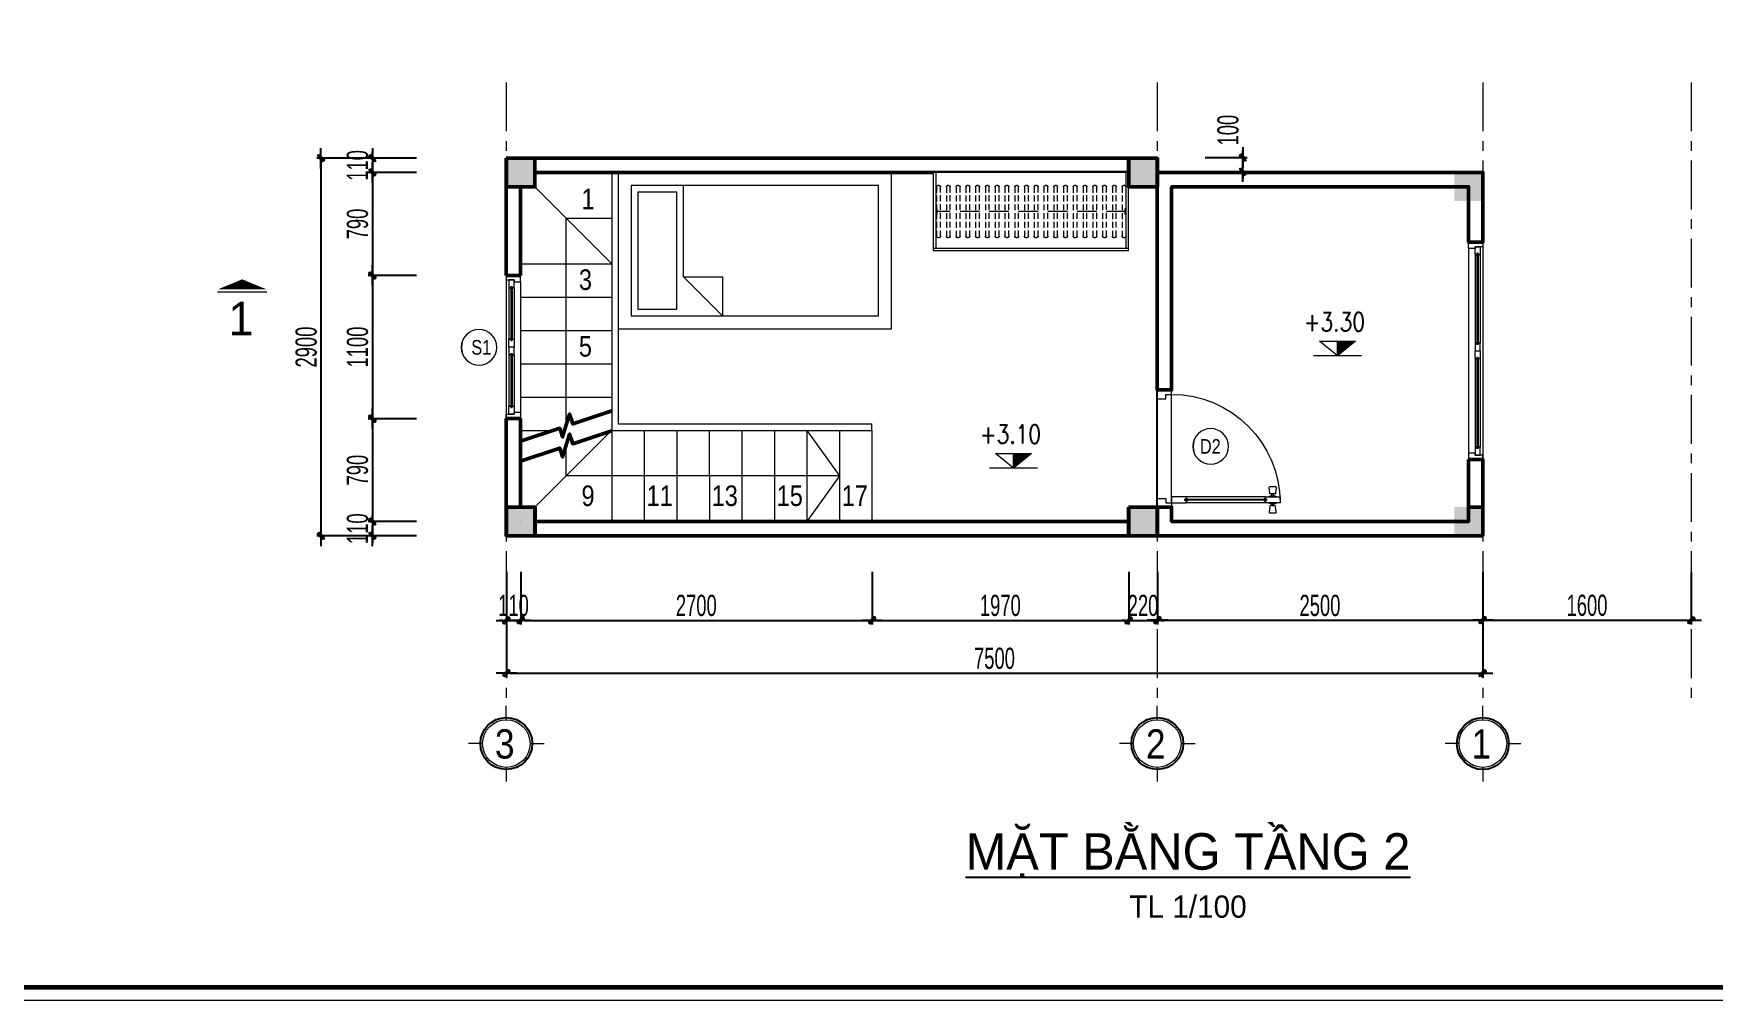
# Model space of a CAD drawing. Header units: millimetres. Extents: x 596422 to 1674380, y -367470 to 58862.
# Drawn here: x 1164035 to 1176937, y -32063 to -24638 of the extents above; entities that cross this region are included whole.
import ezdxf
from ezdxf.enums import TextEntityAlignment as Align

# ---------------------------------------------------------------- set-up
doc = ezdxf.new("R2010")
doc.units = ezdxf.units.MM
doc.header["$LTSCALE"] = 600
doc.header["$MEASUREMENT"] = 0
for name, pattern in [('ACAD_ISO07W100', [3, 0, -3]), ('CENTER', [2, 1.25, -0.25, 0.25, -0.25]), ('HIDDEN', [0.375, 0.25, -0.125])]:
    doc.linetypes.add(name, pattern=pattern)
doc.layers.get('0').update_dxf_attribs({"lineweight": 0})
doc.layers.get('Defpoints').update_dxf_attribs({"lineweight": 0})
for name, color, linetype, lineweight in [('0.15_Cua', 144, 'Continuous', 15), ('A-WIPEOUT', 254, 'ACAD_ISO07W100', 0), ('cat1', 30, 'Continuous', 50), ('cot', 40, 'Continuous', 13), ('EG Dim', 8, 'Continuous', 18), ('EG Text2', 7, 'Continuous', 18), ('hatch1', 136, 'Continuous', 9), ('i_noithat', 25, 'Continuous', 15), ('ISO', 33, 'Continuous', 15), ('LC ISO', 153, 'Continuous', 13), ('LC Khac', 4, 'Continuous', 9), ('LC Net manh', 9, 'Continuous', 5), ('LC Net thay', 7, 'Continuous', 25), ('LC Text1', 3, 'Continuous', 20), ('LC Text2', 7, 'Continuous', 25), ('text', 1, 'Continuous', 20), ('thay1', 63, 'Continuous', 18), ('truc', 76, 'CENTER', 9)]:
    doc.layers.add(name, color=color, linetype=linetype, lineweight=lineweight)
for name, color, linetype in [('font', 41, 'Continuous'), ('Khungten_LCDI', 7, 'Continuous'), ('Kichthuoc', 9, 'Continuous')]:
    doc.layers.add(name, color=color, linetype=linetype)
doc.styles.add('EG 1', font='VHAVANB.TTF')
doc.styles.add('General text 2', font='arial.ttf')
doc.styles.add('HOATBIF', font='hoatbif.shx', dxfattribs={"width": 0.65})
doc.styles.add('Khungten', font='VHAVAN.TTF', dxfattribs={"width": 0.9, "height": 5000})
doc.styles.add('LC 1', font='VHAVANB.TTF')
doc.styles.add('style1', font='VHARIALN.TTF')
doc.styles.add('T1', font='Vnsimli.shx', dxfattribs={"width": 0.8})
doc.styles.add('Title', font='VHAVAN.TTF', dxfattribs={"width": 0.8})
doc.dimstyles.new('1-100', dxfattribs={"dimscale": 300, "dimtxt": 1.2, "dimasz": 0.25, "dimexe": 0.5, "dimexo": 0, "dimgap": 0.3, "dimtad": 1, "dimdec": 0, "dimzin": 0, "dimdsep": 46, "dimtxsty": 'HOATBIF', "dimblk1": 'DOT', "dimblk2": 'DOT', "dimsah": 1, "dimcen": -1, "dimdle": 1, "dimclrd": 256, "dimclre": 256, "dimclrt": 4, "dimadec": 3, "dimazin": 2, "dimtfac": 0.333333, "dimtdec": 0, "dimtix": 1, "dimtmove": 2, "dimatfit": 3, "dimldrblk": 'DOT', "dimfxl": 1, "dimtvp": 0.833333, "dimtolj": 1, "dimtzin": 0, "dimarcsym": 0})

# ---------------------------------------------------------------- blocks, each defined once
blk = doc.blocks.new('LCDI-new')
at = {"layer": 'Defpoints', "lineweight": 0}
blk.add_lwpolyline([(-1626044.71, 488105.01), (-1626044.71, 488402.01), (-1625624.71, 488402.01), (-1625624.71, 488105.01)], close=True, dxfattribs=at)
at = {"layer": 'Khungten_LCDI', "color": 5, "lineweight": 60}
blk.add_lwpolyline([(-1626032.71, 488107.01), (-1626032.71, 488400.01), (-1625626.71, 488400.01), (-1625626.71, 488107.01)], close=True, dxfattribs=at)
at = {"color": 2, "style": 'Title', "width": 1.824646}
for tag, p, p2 in [('TENBANVE1', (-1625663.58, 488164.65), (-1625629.32, 488164.65)), ('TENBANVE2', (-1625663.58, 488157.89), (-1625629.32, 488157.89))]:
    blk.add_attdef(tag, text='', height=2.5, dxfattribs=at).set_placement(p, p2, align=Align.FIT)
at = {"color": 7, "style": 'Khungten', "width": 0.8}
for tag, p in [('REVISION', (-1625637.72, 488146.05)), ('NGAYHT', (-1625637.25, 488137.42))]:
    blk.add_attdef(tag, text='', height=2, dxfattribs=at).set_placement(p, align=Align.CENTER)
at = {"color": 2, "style": 'Title', "width": 0.7}
blk.add_attdef('SOBANVE', text='', height=2.5, dxfattribs=at).set_placement((-1625637.09, 488114.55), align=Align.CENTER)
blk = doc.blocks.new('TTRUC')
at = {"layer": 'ISO'}
for p, q in [((0, 6.37), (0, 10.13)), ((-6.37, 0), (-10.13, 0)), ((6.37, 0), (10.13, 0)), ((0, -6.37), (0, -10.13))]:
    blk.add_line(p, q, dxfattribs=at)
blk.add_circle((0, 0), 6.37, dxfattribs=at)
at = {"layer": 'Kichthuoc'}
blk.add_circle((0, 0), 6.95, dxfattribs=at)
blk = doc.blocks.new('DOT')
at = {"layer": 'Kichthuoc'}
blk.add_line((-3, 0), (3, 0), dxfattribs=at)
at = {"layer": 'Kichthuoc', "color": 4}
blk.add_line((-1, -1), (1, 1), dxfattribs=at)
blk.add_lwpolyline([(0.5, 1), (-1, -0.5), (-0.5, -1), (1, 0.5)], close=True, dxfattribs=at)
blk = doc.blocks.new('*D1058')
at = {"layer": 'Defpoints', "color": 0, "transparency": 16777216}
for p in [(1167776, -28772), (1170475, -28772), (1170475, -29144)]:
    blk.add_point(p, dxfattribs=at)
at = {"layer": 'EG Dim', "lineweight": -2, "transparency": 16777216}
for p, q in [((1167776, -28772), (1167776, -29176)), ((1170475, -28772), (1170475, -29176)), ((1167802, -29144), (1170449, -29144))]:
    blk.add_line(p, q, dxfattribs=at)
at = {"layer": 'EG Dim', "lineweight": -2, "transparency": 16777216, "xscale": 26, "yscale": 26, "zscale": 26, "rotation": 180}
blk.add_blockref('DOT', (1167776, -29144), dxfattribs=at)
at = {"layer": 'EG Dim', "lineweight": -2, "transparency": 16777216, "xscale": 26, "yscale": 26, "zscale": 26}
blk.add_blockref('DOT', (1170475, -29144), dxfattribs=at)
at = {"layer": 'EG Dim', "color": 4, "transparency": 16777216, "insert": (1169125, -29030), "char_height": 162.5, "attachment_point": 5, "style": 'HOATBIF'}
blk.add_mtext('\\A1;2700', dxfattribs=at)
blk = doc.blocks.new('_Dot')
at = {"color": 0, "linetype": 'ByBlock', "lineweight": -2}
blk.add_line((-0.5, 0), (-1, 0), dxfattribs=at)
at = {"color": 0, "linetype": 'ByBlock', "const_width": 0.5}
blk.add_lwpolyline([(-0.25, 0, 1), (0.25, 0, 1)], format="xyb", close=True, dxfattribs=at)
blk = doc.blocks.new('*D1059')
at = {"layer": 'Defpoints', "color": 0, "transparency": 16777216}
for p in [(1172666, -28772), (1175165, -28772), (1175165, -29143)]:
    blk.add_point(p, dxfattribs=at)
at = {"layer": 'EG Dim', "lineweight": -2, "transparency": 16777216}
for p, q in [((1172666, -28772), (1172666, -29176)), ((1175165, -28772), (1175165, -29176)), ((1172692, -29143), (1175139, -29143))]:
    blk.add_line(p, q, dxfattribs=at)
at = {"layer": 'EG Dim', "lineweight": -2, "transparency": 16777216, "xscale": 26, "yscale": 26, "zscale": 26, "rotation": 180}
blk.add_blockref('DOT', (1172666, -29143), dxfattribs=at)
at = {"layer": 'EG Dim', "lineweight": -2, "transparency": 16777216, "xscale": 26, "yscale": 26, "zscale": 26}
blk.add_blockref('DOT', (1175165, -29143), dxfattribs=at)
at = {"layer": 'EG Dim', "color": 4, "transparency": 16777216, "insert": (1173915, -29030), "char_height": 162.5, "attachment_point": 5, "style": 'HOATBIF'}
blk.add_mtext('\\A1;2500', dxfattribs=at)
blk = doc.blocks.new('*D1060')
at = {"layer": 'Defpoints', "color": 0, "transparency": 16777216}
for p in [(1167666, -28772), (1175165, -28772), (1175165, -29550)]:
    blk.add_point(p, dxfattribs=at)
at = {"layer": 'EG Dim', "lineweight": -2, "transparency": 16777216}
for p, q in [((1167666, -28772), (1167666, -29583)), ((1175165, -28772), (1175165, -29583)), ((1167692, -29550), (1175139, -29550))]:
    blk.add_line(p, q, dxfattribs=at)
at = {"layer": 'EG Dim', "lineweight": -2, "transparency": 16777216, "xscale": 26, "yscale": 26, "zscale": 26, "rotation": 180}
blk.add_blockref('DOT', (1167666, -29550), dxfattribs=at)
at = {"layer": 'EG Dim', "lineweight": -2, "transparency": 16777216, "xscale": 26, "yscale": 26, "zscale": 26}
blk.add_blockref('DOT', (1175165, -29550), dxfattribs=at)
at = {"layer": 'EG Dim', "color": 4, "transparency": 16777216, "insert": (1171415, -29436), "char_height": 162.5, "attachment_point": 5, "style": 'HOATBIF'}
blk.add_mtext('\\A1;7500', dxfattribs=at)
blk = doc.blocks.new('*D1061')
at = {"layer": 'Defpoints', "color": 0, "transparency": 16777216}
for p in [(1166637, -28495), (1166977, -28385), (1166977, -28495)]:
    blk.add_point(p, dxfattribs=at)
at = {"layer": 'EG Dim', "lineweight": -2, "transparency": 16777216}
for p, q in [((1166637, -28359), (1166637, -28333)), ((1166977, -28385), (1166605, -28385)), ((1166977, -28495), (1166605, -28495)), ((1166637, -28385), (1166637, -28495)), ((1166637, -28521), (1166637, -28547))]:
    blk.add_line(p, q, dxfattribs=at)
at = {"layer": 'EG Dim', "lineweight": -2, "transparency": 16777216, "xscale": 26, "yscale": 26, "zscale": 26}
for p, rotation in [((1166637, -28385), 270), ((1166637, -28495), 90)]:
    blk.add_blockref('DOT', p, dxfattribs=dict(at, rotation=rotation))
at = {"layer": 'EG Dim', "color": 4, "transparency": 16777216, "insert": (1166523, -28440), "char_height": 162.5, "attachment_point": 5, "rotation": 90, "style": 'HOATBIF'}
blk.add_mtext('\\A1;110', dxfattribs=at)
blk = doc.blocks.new('*D1062')
at = {"layer": 'Defpoints', "color": 0, "transparency": 16777216}
for p in [(1166977, -25595), (1166637, -25705), (1166977, -25705)]:
    blk.add_point(p, dxfattribs=at)
at = {"layer": 'EG Dim', "lineweight": -2, "transparency": 16777216}
for p, q in [((1166637, -25569), (1166637, -25543)), ((1166977, -25595), (1166605, -25595)), ((1166637, -25595), (1166637, -25705)), ((1166977, -25705), (1166605, -25705)), ((1166637, -25731), (1166637, -25757))]:
    blk.add_line(p, q, dxfattribs=at)
at = {"layer": 'EG Dim', "lineweight": -2, "transparency": 16777216, "xscale": 26, "yscale": 26, "zscale": 26}
for p, rotation in [((1166637, -25595), 270), ((1166637, -25705), 90)]:
    blk.add_blockref('DOT', p, dxfattribs=dict(at, rotation=rotation))
at = {"layer": 'EG Dim', "color": 4, "transparency": 16777216, "insert": (1166523, -25650), "char_height": 162.5, "attachment_point": 5, "rotation": 90, "style": 'HOATBIF'}
blk.add_mtext('\\A1;110', dxfattribs=at)
blk = doc.blocks.new('*D1063')
at = {"layer": 'Defpoints', "color": 0, "transparency": 16777216}
for p in [(1166977, -25595), (1166242, -28495), (1166977, -28495)]:
    blk.add_point(p, dxfattribs=at)
at = {"layer": 'EG Dim', "lineweight": -2, "transparency": 16777216}
for p, q in [((1166977, -25595), (1166210, -25595)), ((1166242, -25621), (1166242, -28469)), ((1166977, -28495), (1166210, -28495))]:
    blk.add_line(p, q, dxfattribs=at)
at = {"layer": 'EG Dim', "lineweight": -2, "transparency": 16777216, "xscale": 26, "yscale": 26, "zscale": 26}
for p, rotation in [((1166242, -25595), 90), ((1166242, -28495), 270)]:
    blk.add_blockref('DOT', p, dxfattribs=dict(at, rotation=rotation))
at = {"layer": 'EG Dim', "color": 4, "transparency": 16777216, "insert": (1166129, -27045), "char_height": 162.5, "attachment_point": 5, "rotation": 90, "style": 'HOATBIF'}
blk.add_mtext('\\A1;2900', dxfattribs=at)
blk = doc.blocks.new('*D1064')
at = {"layer": 'Defpoints', "color": 0, "transparency": 16777216}
for p in [(1167666, -28772), (1167776, -28772), (1167776, -29144)]:
    blk.add_point(p, dxfattribs=at)
at = {"layer": 'EG Dim', "lineweight": -2, "transparency": 16777216}
for p, q in [((1167666, -28772), (1167666, -29176)), ((1167776, -28772), (1167776, -29176)), ((1167640, -29144), (1167614, -29144)), ((1167666, -29144), (1167776, -29144)), ((1167802, -29144), (1167828, -29144))]:
    blk.add_line(p, q, dxfattribs=at)
at = {"layer": 'EG Dim', "lineweight": -2, "transparency": 16777216, "xscale": 26, "yscale": 26, "zscale": 26}
blk.add_blockref('DOT', (1167666, -29144), dxfattribs=at)
at = {"layer": 'EG Dim', "lineweight": -2, "transparency": 16777216, "xscale": 26, "yscale": 26, "zscale": 26, "rotation": 180}
blk.add_blockref('DOT', (1167776, -29144), dxfattribs=at)
at = {"layer": 'EG Dim', "color": 4, "transparency": 16777216, "insert": (1167721, -29030), "char_height": 162.5, "attachment_point": 5, "style": 'HOATBIF'}
blk.add_mtext('\\A1;110', dxfattribs=at)
blk = doc.blocks.new('*U10')
at = {"layer": 'A-WIPEOUT'}
blk.add_lwpolyline([(0, 4.25), (-2.5, 3.44), (-4.04, 1.31), (-4.04, -1.31), (-2.5, -3.44), (0, -4.25), (2.5, -3.44), (4.04, -1.31), (4.04, 1.31), (2.5, 3.44)], close=True, dxfattribs=at)
blk.add_wipeout([(0, 4.25), (-2.5, 3.44), (-4.04, 1.31), (-4.04, -1.31), (-2.5, -3.44), (0, -4.25), (2.5, -3.44), (4.04, -1.31), (4.04, 1.31), (2.5, 3.44)]).dxf.layer = 'A-WIPEOUT'
blk.add_circle((0, 0), 4.25)
at = {"layer": 'text', "style": 'General text 2', "width": 0.8, "flags": 8}
blk.add_attdef('SYMBOL', text='', height=3.5, dxfattribs=at).set_placement((0, 0), align=Align.MIDDLE_CENTER)
blk = doc.blocks.new('*U18')
for p, q in [((35, 0), (1065, 0)), ((50, -110), (1050, -110)), ((610, -20), (1005, -20)), ((610, -60), (1005, -60))]:
    blk.add_line(p, q)
at = {"color": 8, "lineweight": 5}
for p, q in [((95, -20), (490, -20)), ((95, -35), (490, -35)), ((95, -45), (490, -45)), ((95, -60), (490, -60)), ((610, -20), (1005, -20)), ((610, -35), (1005, -35)), ((610, -45), (1005, -45)), ((610, -60), (1005, -60))]:
    blk.add_line(p, q, dxfattribs=at)
for points in [[(0, 0), (35, 0), (35, -60), (50, -60), (50, -110), (0, -110), (0, 0)], [(1100, 0), (1065, 0), (1065, -60), (1050, -60), (1050, -110), (1100, -110), (1100, 0)], [(610, -45), (610, -60), (550, -60), (550, -20), (610, -20), (610, -35), (600, -35), (600, -45), (610, -45)], [(1005, -45), (1005, -60), (1065, -60), (1065, -20), (1005, -20), (1005, -35), (1015, -35), (1015, -45), (1005, -45)]]:
    blk.add_lwpolyline(points)
for points in [[(35, -20), (95, -20), (95, -35), (85, -35), (85, -45), (95, -45), (95, -60), (35, -60)], [(550, -20), (490, -20), (490, -35), (500, -35), (500, -45), (490, -45), (490, -60), (550, -60)]]:
    blk.add_lwpolyline(points, close=True)
for points in [[(95, -29, -0.312187), (102, -35, -0.312187)], [(95, -51, 0.312187), (102, -45, 0.312187)], [(490, -29, 0.312187), (483, -35, 0.312187)], [(490, -51, -0.312187), (483, -45, -0.312187)]]:
    blk.add_lwpolyline(points, format="xyb", dxfattribs=at)
for centre, start, end in [((609, -37), 14.2151, 83.5658), ((609, -43), 276.4342, 345.7849), ((1006, -37), 96.4342, 165.7849), ((1006, -43), 194.2151, 263.5658)]:
    blk.add_arc(centre, 8.25, start, end, dxfattribs=at)
blk = doc.blocks.new('Caodo1')
at = {"layer": 'LC Text1'}
blk.add_hatch(color=256, dxfattribs=at).paths.add_polyline_path([(0, 200), (0, 0), (243, 200)])
for p, q in [((324, 0), (-324, 0)), ((0, 0), (0, 200))]:
    blk.add_line(p, q, dxfattribs=at)
blk.add_lwpolyline([(-243, 200), (243, 200), (0, 0), (0, 0)], close=True, dxfattribs=at)
at = {"layer": 'LC Text1', "style": 'T1', "width": 0.8}
blk.add_attdef('%%P0,00', text='', height=250, dxfattribs=at).set_placement((-39, 460), align=Align.MIDDLE_CENTER)
blk = doc.blocks.new('TIEUDE1')
at = {"layer": 'EG Text2', "color": 7, "style": 'EG 1'}
blk.add_attdef('TIªU§Ò', text='', height=5, dxfattribs=at).set_placement((0, 0), align=Align.BOTTOM_CENTER)
blk.add_attdef('TL', text='', height=3, dxfattribs=at).set_placement((0, -2), align=Align.TOP_CENTER)
blk = doc.blocks.new('*D1049')
at = {"layer": 'Defpoints', "color": 0, "transparency": 16777216}
for p in [(1166977, -25705), (1166637, -26495), (1166977, -26495)]:
    blk.add_point(p, dxfattribs=at)
at = {"layer": 'EG Dim', "lineweight": -2, "transparency": 16777216}
for p, q in [((1166977, -25705), (1166605, -25705)), ((1166637, -25731), (1166637, -26469)), ((1166977, -26495), (1166605, -26495))]:
    blk.add_line(p, q, dxfattribs=at)
at = {"layer": 'EG Dim', "lineweight": -2, "transparency": 16777216, "xscale": 26, "yscale": 26, "zscale": 26}
for p, rotation in [((1166637, -25705), 90), ((1166637, -26495), 270)]:
    blk.add_blockref('DOT', p, dxfattribs=dict(at, rotation=rotation))
at = {"layer": 'EG Dim', "color": 4, "transparency": 16777216, "insert": (1166523, -26100), "char_height": 162.5, "attachment_point": 5, "rotation": 90, "style": 'HOATBIF'}
blk.add_mtext('\\A1;790', dxfattribs=at)
blk = doc.blocks.new('*D1050')
at = {"layer": 'Defpoints', "color": 0, "transparency": 16777216}
for p in [(1166977, -26495), (1166637, -27595), (1166977, -27595)]:
    blk.add_point(p, dxfattribs=at)
at = {"layer": 'EG Dim', "lineweight": -2, "transparency": 16777216}
for p, q in [((1166977, -26495), (1166605, -26495)), ((1166637, -26521), (1166637, -27569)), ((1166977, -27595), (1166605, -27595))]:
    blk.add_line(p, q, dxfattribs=at)
at = {"layer": 'EG Dim', "lineweight": -2, "transparency": 16777216, "xscale": 26, "yscale": 26, "zscale": 26}
for p, rotation in [((1166637, -26495), 90), ((1166637, -27595), 270)]:
    blk.add_blockref('DOT', p, dxfattribs=dict(at, rotation=rotation))
at = {"layer": 'EG Dim', "color": 4, "transparency": 16777216, "insert": (1166523, -27045), "char_height": 162.5, "attachment_point": 5, "rotation": 90, "style": 'HOATBIF'}
blk.add_mtext('\\A1;1100', dxfattribs=at)
blk = doc.blocks.new('*D1051')
at = {"layer": 'Defpoints', "color": 0, "transparency": 16777216}
for p in [(1166977, -27595), (1166637, -28385), (1166977, -28385)]:
    blk.add_point(p, dxfattribs=at)
at = {"layer": 'EG Dim', "lineweight": -2, "transparency": 16777216}
for p, q in [((1166977, -27595), (1166605, -27595)), ((1166637, -27621), (1166637, -28359)), ((1166977, -28385), (1166605, -28385))]:
    blk.add_line(p, q, dxfattribs=at)
at = {"layer": 'EG Dim', "lineweight": -2, "transparency": 16777216, "xscale": 26, "yscale": 26, "zscale": 26}
for p, rotation in [((1166637, -27595), 90), ((1166637, -28385), 270)]:
    blk.add_blockref('DOT', p, dxfattribs=dict(at, rotation=rotation))
at = {"layer": 'EG Dim', "color": 4, "transparency": 16777216, "insert": (1166523, -27990), "char_height": 162.5, "attachment_point": 5, "rotation": 90, "style": 'HOATBIF'}
blk.add_mtext('\\A1;790', dxfattribs=at)
blk = doc.blocks.new('*D1129')
at = {"layer": 'Defpoints', "color": 0, "transparency": 16777216}
for p in [(1170475, -28772), (1172446, -28772), (1172446, -29144)]:
    blk.add_point(p, dxfattribs=at)
at = {"layer": 'EG Dim', "lineweight": -2, "transparency": 16777216}
for p, q in [((1170475, -28772), (1170475, -29176)), ((1172446, -28772), (1172446, -29176)), ((1170501, -29144), (1172420, -29144))]:
    blk.add_line(p, q, dxfattribs=at)
at = {"layer": 'EG Dim', "lineweight": -2, "transparency": 16777216, "xscale": 26, "yscale": 26, "zscale": 26, "rotation": 180}
blk.add_blockref('DOT', (1170475, -29144), dxfattribs=at)
at = {"layer": 'EG Dim', "lineweight": -2, "transparency": 16777216, "xscale": 26, "yscale": 26, "zscale": 26}
blk.add_blockref('DOT', (1172446, -29144), dxfattribs=at)
at = {"layer": 'EG Dim', "color": 4, "transparency": 16777216, "insert": (1171460, -29030), "char_height": 162.5, "attachment_point": 5, "style": 'HOATBIF'}
blk.add_mtext('\\A1;1970', dxfattribs=at)
blk = doc.blocks.new('*D1130')
at = {"layer": 'Defpoints', "color": 0, "transparency": 16777216}
for p in [(1172446, -28772), (1172666, -28772), (1172666, -29144)]:
    blk.add_point(p, dxfattribs=at)
at = {"layer": 'EG Dim', "lineweight": -2, "transparency": 16777216}
for p, q in [((1172446, -28772), (1172446, -29176)), ((1172666, -28772), (1172666, -29176)), ((1172420, -29144), (1172394, -29144)), ((1172446, -29144), (1172666, -29144)), ((1172692, -29144), (1172718, -29144))]:
    blk.add_line(p, q, dxfattribs=at)
at = {"layer": 'EG Dim', "lineweight": -2, "transparency": 16777216, "xscale": 26, "yscale": 26, "zscale": 26}
blk.add_blockref('DOT', (1172446, -29144), dxfattribs=at)
at = {"layer": 'EG Dim', "lineweight": -2, "transparency": 16777216, "xscale": 26, "yscale": 26, "zscale": 26, "rotation": 180}
blk.add_blockref('DOT', (1172666, -29144), dxfattribs=at)
at = {"layer": 'EG Dim', "color": 4, "transparency": 16777216, "insert": (1172556, -29030), "char_height": 162.5, "attachment_point": 5, "style": 'HOATBIF'}
blk.add_mtext('\\A1;220', dxfattribs=at)
blk = doc.blocks.new('*D1131')
at = {"layer": 'Defpoints', "color": 0, "transparency": 16777216}
for p in [(1173034, -25589), (1173323, -25589), (1173034, -25699)]:
    blk.add_point(p, dxfattribs=at)
at = {"layer": 'EG Dim', "lineweight": -2, "transparency": 16777216}
for p, q in [((1173323, -25563), (1173323, -25537)), ((1173034, -25589), (1173356, -25589)), ((1173323, -25699), (1173323, -25589)), ((1173034, -25699), (1173356, -25699)), ((1173323, -25725), (1173323, -25751))]:
    blk.add_line(p, q, dxfattribs=at)
at = {"layer": 'EG Dim', "lineweight": -2, "transparency": 16777216, "xscale": 26, "yscale": 26, "zscale": 26}
for p, rotation in [((1173323, -25589), 270), ((1173323, -25699), 90)]:
    blk.add_blockref('DOT', p, dxfattribs=dict(at, rotation=rotation))
at = {"layer": 'EG Dim', "color": 4, "transparency": 16777216, "insert": (1173209, -25379), "char_height": 162.5, "attachment_point": 5, "rotation": 90, "style": 'HOATBIF'}
blk.add_mtext('\\A1;100', dxfattribs=at)
blk = doc.blocks.new('*U573')
for p, q in [((-500, -100), (500, -100)), ((-500, -2000), (-500, -100)), ((500, -100), (500, -2000)), ((200, -500), (-500, -500)), ((200, -500), (500, -800)), ((200, -500), (200, -800)), ((200, -800), (500, -800)), ((500, -2000), (-500, -2000))]:
    blk.add_line(p, q)
for points in [[(-600, 0), (600, 0), (600, -2100), (-600, -2100)], [(450, -150), (450, -450), (-450, -450), (-450, -150)]]:
    blk.add_lwpolyline(points, close=True)
blk = doc.blocks.new('*U1147')
for p, q in [((35, 0), (1635, 0)), ((50, -110), (1620, -110)), ((895, -20), (1575, -20)), ((895, -60), (1575, -60))]:
    blk.add_line(p, q)
at = {"color": 8, "lineweight": 5}
for p, q in [((95, -20), (775, -20)), ((95, -35), (775, -35)), ((95, -45), (775, -45)), ((95, -60), (775, -60)), ((895, -20), (1575, -20)), ((895, -35), (1575, -35)), ((895, -45), (1575, -45)), ((895, -60), (1575, -60))]:
    blk.add_line(p, q, dxfattribs=at)
for points in [[(0, 0), (35, 0), (35, -60), (50, -60), (50, -110), (0, -110), (0, 0)], [(1670, 0), (1635, 0), (1635, -60), (1620, -60), (1620, -110), (1670, -110), (1670, 0)], [(895, -45), (895, -60), (835, -60), (835, -20), (895, -20), (895, -35), (885, -35), (885, -45), (895, -45)], [(1575, -45), (1575, -60), (1635, -60), (1635, -20), (1575, -20), (1575, -35), (1585, -35), (1585, -45), (1575, -45)]]:
    blk.add_lwpolyline(points)
for points in [[(35, -20), (95, -20), (95, -35), (85, -35), (85, -45), (95, -45), (95, -60), (35, -60)], [(835, -20), (775, -20), (775, -35), (785, -35), (785, -45), (775, -45), (775, -60), (835, -60)]]:
    blk.add_lwpolyline(points, close=True)
for points in [[(95, -29, -0.312187), (102, -35, -0.312187)], [(95, -51, 0.312187), (102, -45, 0.312187)], [(775, -29, 0.312187), (768, -35, 0.312187)], [(775, -51, -0.312187), (768, -45, -0.312187)]]:
    blk.add_lwpolyline(points, format="xyb", dxfattribs=at)
for centre, start, end in [((894, -37), 14.2151, 83.5658), ((894, -43), 276.4342, 345.7849), ((1576, -37), 96.4342, 165.7849), ((1576, -43), 194.2151, 263.5658)]:
    blk.add_arc(centre, 8.25, start, end, dxfattribs=at)
blk = doc.blocks.new('*U63')
blk.add_wipeout([(1500, -600), (0, -600), (0, 0), (1500, 0)])
for p, q in [((0, -600), (0, 0)), ((0, 0), (1500, 0)), ((20, -580), (20, 0)), ((1480, 0), (1480, -580)), ((1500, 0), (1500, -600)), ((1500, -580), (0, -580)), ((1500, -600), (0, -600))]:
    blk.add_line(p, q)
at = {"linetype": 'HIDDEN'}
blk.add_line((20, -300), (1480, -300), dxfattribs=at)
at = {"linetype": 'HIDDEN', "ltscale": 0.3}
for points in [[(30, -100), (40, -100, -0.414214), (50, -110), (50, -490, -0.414214), (40, -500), (30, -500, -0.414214), (20, -490), (20, -110, -0.414214)], [(105, -100), (115, -100, -0.414214), (125, -110), (125, -490, -0.414214), (115, -500), (105, -500, -0.414214), (95, -490), (95, -110, -0.414214)], [(180, -100), (190, -100, -0.414214), (200, -110), (200, -490, -0.414214), (190, -500), (180, -500, -0.414214), (170, -490), (170, -110, -0.414214)], [(255, -100), (265, -100, -0.414214), (275, -110), (275, -490, -0.414214), (265, -500), (255, -500, -0.414214), (245, -490), (245, -110, -0.414214)], [(330, -100), (340, -100, -0.414214), (350, -110), (350, -490, -0.414214), (340, -500), (330, -500, -0.414214), (320, -490), (320, -110, -0.414214)], [(405, -100), (415, -100, -0.414214), (425, -110), (425, -490, -0.414214), (415, -500), (405, -500, -0.414214), (395, -490), (395, -110, -0.414214)], [(480, -100), (490, -100, -0.414214), (500, -110), (500, -490, -0.414214), (490, -500), (480, -500, -0.414214), (470, -490), (470, -110, -0.414214)], [(555, -100), (565, -100, -0.414214), (575, -110), (575, -490, -0.414214), (565, -500), (555, -500, -0.414214), (545, -490), (545, -110, -0.414214)], [(630, -100), (640, -100, -0.414214), (650, -110), (650, -490, -0.414214), (640, -500), (630, -500, -0.414214), (620, -490), (620, -110, -0.414214)], [(705, -100), (715, -100, -0.414214), (725, -110), (725, -490, -0.414214), (715, -500), (705, -500, -0.414214), (695, -490), (695, -110, -0.414214)], [(780, -100), (790, -100, -0.414214), (800, -110), (800, -490, -0.414214), (790, -500), (780, -500, -0.414214), (770, -490), (770, -110, -0.414214)], [(855, -100), (865, -100, -0.414214), (875, -110), (875, -490, -0.414214), (865, -500), (855, -500, -0.414214), (845, -490), (845, -110, -0.414214)], [(930, -100), (940, -100, -0.414214), (950, -110), (950, -490, -0.414214), (940, -500), (930, -500, -0.414214), (920, -490), (920, -110, -0.414214)], [(1005, -100), (1015, -100, -0.414214), (1025, -110), (1025, -490, -0.414214), (1015, -500), (1005, -500, -0.414214), (995, -490), (995, -110, -0.414214)], [(1080, -100), (1090, -100, -0.414214), (1100, -110), (1100, -490, -0.414214), (1090, -500), (1080, -500, -0.414214), (1070, -490), (1070, -110, -0.414214)], [(1155, -100), (1165, -100, -0.414214), (1175, -110), (1175, -490, -0.414214), (1165, -500), (1155, -500, -0.414214), (1145, -490), (1145, -110, -0.414214)], [(1230, -100), (1240, -100, -0.414214), (1250, -110), (1250, -490, -0.414214), (1240, -500), (1230, -500, -0.414214), (1220, -490), (1220, -110, -0.414214)], [(1305, -100), (1315, -100, -0.414214), (1325, -110), (1325, -490, -0.414214), (1315, -500), (1305, -500, -0.414214), (1295, -490), (1295, -110, -0.414214)], [(1380, -100), (1390, -100, -0.414214), (1400, -110), (1400, -490, -0.414214), (1390, -500), (1380, -500, -0.414214), (1370, -490), (1370, -110, -0.414214)], [(1455, -100), (1465, -100, -0.414214), (1475, -110), (1475, -490, -0.414214), (1465, -500), (1455, -500, -0.414214), (1445, -490), (1445, -110, -0.414214)]]:
    blk.add_lwpolyline(points, format="xyb", close=True, dxfattribs=at)
for points in [[(20, -320), (20, -280), (30, -280), (30, -320)], [(1470, -320), (1470, -280), (1480, -280), (1480, -320)]]:
    blk.add_lwpolyline(points, close=True)
blk = doc.blocks.new('*U14')
for p, q in [((30, 640), (30, 100)), ((70, 640), (70, 100)), ((30, 0), (770, 0))]:
    blk.add_line(p, q)
at = {"color": 8, "lineweight": 9}
for p, q in [((48, 650), (48, 90)), ((52, 650), (52, 90))]:
    blk.add_line(p, q, dxfattribs=at)
for points in [[(5, 670), (-35, 666, -0.443716), (-40, 671), (-40, 709, -0.443716), (-35, 714), (5, 710, -0.385314), (10, 705), (10, 675, -0.385314)], [(95, 670), (135, 666, 0.443716), (140, 671), (140, 709, 0.443716), (135, 714), (95, 710, 0.385314), (90, 705), (90, 675, 0.385314)]]:
    blk.add_lwpolyline(points, format="xyb", close=True)
for points in [[(20, 685), (10, 685), (10, 695), (20, 695)], [(55, 640), (70, 640), (70, 740), (30, 740), (30, 640), (45, 640), (45, 650), (55, 650), (55, 640)], [(80, 685), (90, 685), (90, 695), (80, 695)], [(55, 100), (70, 100), (70, 0), (30, 0), (30, 100), (45, 100), (45, 90), (55, 90), (55, 100)]]:
    blk.add_lwpolyline(points)
for points in [[(30, 0), (0, 0), (0, -100), (60, -100), (60, -40), (30, -40)], [(770, 0), (800, 0), (800, -100), (740, -100), (740, -40), (770, -40)]]:
    blk.add_lwpolyline(points, close=True)
for centre, start, end in [((70, 690), 143.1301, 216.8699), ((30, 690), 323.1301, 36.8699)]:
    blk.add_arc(centre, 50, start, end)
for centre, radius, start, end in [((30, 0), 740, 0, 90), ((47, 641), 8.25, 186.4342, 273.2898), ((53, 641), 8.25, 266.7102, 353.5658), ((47, 99), 8.25, 86.7102, 173.5658), ((53, 99), 8.25, 6.4342, 93.2898)]:
    blk.add_arc(centre, radius, start, end, dxfattribs=at)
blk = doc.blocks.new('*D1148')
at = {"layer": 'Defpoints', "color": 0, "transparency": 16777216}
for p in [(1175166, -28772), (1176767, -28772), (1176767, -29143)]:
    blk.add_point(p, dxfattribs=at)
at = {"layer": 'EG Dim', "lineweight": -2, "transparency": 16777216}
for p, q in [((1175166, -28772), (1175166, -29176)), ((1176767, -28772), (1176767, -29176)), ((1175192, -29143), (1176741, -29143))]:
    blk.add_line(p, q, dxfattribs=at)
at = {"layer": 'EG Dim', "lineweight": -2, "transparency": 16777216, "xscale": 26, "yscale": 26, "zscale": 26, "rotation": 180}
blk.add_blockref('DOT', (1175166, -29143), dxfattribs=at)
at = {"layer": 'EG Dim', "lineweight": -2, "transparency": 16777216, "xscale": 26, "yscale": 26, "zscale": 26}
blk.add_blockref('DOT', (1176767, -29143), dxfattribs=at)
at = {"layer": 'EG Dim', "color": 4, "transparency": 16777216, "insert": (1175966, -29029), "char_height": 162.5, "attachment_point": 5, "style": 'HOATBIF'}
blk.add_mtext('\\A1;1600', dxfattribs=at)

msp = doc.modelspace()

# ---------------------------------------------------------------- hatches: boundary and pattern name
at = {"layer": 'cot', "transparency": 33554687}
h = msp.add_hatch(color=256, dxfattribs=at)
h.dxf.hatch_style = 1
h.paths.add_polyline_path([(1167666, -25814.8), (1167886, -25814.8), (1167886, -25594.8), (1167666, -25594.8)])
h = msp.add_hatch(color=256, dxfattribs=at)
h.dxf.hatch_style = 1
h.paths.add_polyline_path([(1174946, -25924.4), (1175166, -25924.4), (1175166, -25704.4), (1174946, -25704.4)])
h = msp.add_hatch(color=256, dxfattribs=at)
h.dxf.hatch_style = 1
h.paths.add_polyline_path([(1167666.2, -28494.8), (1167886.2, -28494.8), (1167886.2, -28274.8), (1167666.2, -28274.8)])
h = msp.add_hatch(color=256, dxfattribs=at)
h.dxf.hatch_style = 1
h.paths.add_polyline_path([(1172446.2, -28494.4), (1172666.2, -28494.4), (1172666.2, -28274.4), (1172446.2, -28274.4)])
h = msp.add_hatch(color=256, dxfattribs=at)
h.dxf.hatch_style = 1
h.paths.add_polyline_path([(1174946.2, -28494.3), (1175166.2, -28494.3), (1175166.2, -28274.3), (1174946.2, -28274.3)])

# ---------------------------------------------------------------- linework, layer by layer
at = {"layer": 'cat1'}
for p, q in [((1172665.4, -25594.4), (1167665.4, -25594.8)), ((1167665.4, -25814.8), (1167665.4, -25594.8)), ((1167666, -25814.8), (1167666, -25594.8)), ((1172445.4, -25704.4), (1167885.4, -25704.8)), ((1172666, -25704.4), (1172666, -25704.4)), ((1167665.5, -26494.8), (1167665.4, -25814.8)), ((1167775.4, -26494.8), (1167775.4, -25814.8)), ((1167665.5, -26494.8), (1167775.4, -26494.8)), ((1167665.6, -28494.8), (1167665.5, -27594.8)), ((1167665.5, -27594.8), (1167775.5, -27594.8)), ((1167775.6, -28274.8), (1167775.5, -27594.8)), ((1175166.3, -28384), (1175166.2, -28384)), ((1175166.2, -28384.1), (1175166.2, -28384.1)), ((1172665.6, -28494.4), (1167665.6, -28494.8)), ((1167775.6, -28384.8), (1167775.6, -28384.8)), ((1167776.3, -28384.8), (1167776.3, -28384.7)), ((1172445.6, -28384.4), (1167885.6, -28384.8))]:
    msp.add_line(p, q, dxfattribs=at)
for points in [[(1167665.4, -25594.8), (1167885.4, -25594.8), (1167885.4, -25814.8), (1167665.4, -25814.8), (1167665.4, -25594.8)], [(1167666, -25594.8), (1167886, -25594.8), (1167886, -25814.8), (1167666, -25814.8), (1167666, -25594.8)], [(1172445.4, -25594.4), (1172665.4, -25594.4), (1172665.4, -25814.4), (1172445.4, -25814.4), (1172445.4, -25594.4)], [(1172445.4, -25594.4), (1172445.4, -25594.4)], [(1172446, -25594.4), (1172446, -25594.4)], [(1172665.4, -25704.4), (1172665.4, -25704.4), (1172665.4, -27374.4), (1172775.4, -27374.4), (1172775.3, -25814.4), (1175056.1, -25814.3), (1175056.1, -26239), (1175166, -26239), (1175166, -25704.2), (1172665.4, -25704.4)], [(1172665.4, -25704.4), (1172665.4, -25704.4)], [(1167775.5, -27767.2), (1168075.9, -27667.9), (1168098.2, -27735.4), (1168151.5, -27559.4), (1168176.4, -27634.7), (1168475.5, -27535.8)], [(1167775.5, -27920.5), (1168075.9, -27821.2), (1168098.2, -27888.7), (1168151.5, -27712.7), (1168176.4, -27788), (1168475.5, -27689.1)], [(1167665.6, -28274.8), (1167885.6, -28274.8), (1167885.6, -28494.8), (1167665.6, -28494.8), (1167665.6, -28274.8)], [(1167666.2, -28274.8), (1167886.2, -28274.8), (1167886.2, -28494.8), (1167666.2, -28494.8), (1167666.2, -28274.8)], [(1172445.6, -28274.4), (1172665.6, -28274.4), (1172665.6, -28494.4), (1172445.6, -28494.4), (1172445.6, -28274.4)], [(1172446.2, -28274.4), (1172666.2, -28274.4), (1172666.2, -28494.4), (1172446.2, -28494.4), (1172446.2, -28274.4)], [(1175166.3, -28384.2), (1175166.2, -28274.5), (1175056.3, -28274.5), (1175056.3, -28384.3), (1172775.6, -28384.4), (1172775.6, -28274.4), (1172665.6, -28274.4), (1172665.6, -28494.4), (1175166.3, -28494.3)], [(1172665.6, -28384.4), (1172665.6, -28384.4)], [(1175166.3, -28384.3), (1175166.3, -28494.3)]]:
    msp.add_lwpolyline(points, dxfattribs=at)
msp.add_lwpolyline([(1175056.2, -27909.1), (1175166.2, -27909.1), (1175166.2, -28274.5), (1175056.2, -28274.5)], close=True, dxfattribs=at)
at = {"layer": 'hatch1'}
for points in [[(1168125.4, -27645.6), (1168125.4, -26054.8), (1168475.4, -26054.8)], [(1169974.5, -27684.7), (1170224.4, -28034.6), (1169974.6, -28384.6)], [(1170224.4, -28034.6), (1168125.4, -28034.8), (1168125.4, -27799)]]:
    msp.add_lwpolyline(points, dxfattribs=at)
at = {"layer": 'LC Khac', "color": 1, "ltscale": 2}
msp.add_line((1165826.4, -26622.7), (1165447.8, -26622.7), dxfattribs=at)
msp.add_lwpolyline([(1165637.1, -26524.7, 0, 367.7, 0), (1165637.1, -26600.7, 214.5, 214.5, 0)], format="xyseb", dxfattribs=at)
at = {"layer": 'LC Net thay', "ltscale": 500}
msp.add_line((1172665.6, -28274.4), (1172665.4, -27374.4), dxfattribs=at)
at = {"layer": 'thay1'}
for p, q in [((1168475.4, -25704.8), (1168475.6, -28384.7)), ((1168525.4, -25704.7), (1168525.5, -27634.7)), ((1167885.4, -25814.8), (1168475.4, -26404.8)), ((1167775.4, -26404.8), (1168475.4, -26404.8)), ((1167775.4, -26660.8), (1168475.4, -26660.8)), ((1167775.4, -26916.8), (1168475.4, -26916.8)), ((1167775.4, -27172.8), (1168475.4, -27172.8)), ((1167775.4, -27428.8), (1168475.4, -27428.8)), ((1167775.4, -27684.7), (1168025, -27684.7)), ((1167885.6, -28274.8), (1168469, -27691.2)), ((1168475.5, -27684.7), (1170474.2, -27684.7)), ((1168525.5, -27634.7), (1170474.2, -27634.7)), ((1168725.4, -27684.7), (1168725.4, -28384.7)), ((1168975.2, -27684.7), (1168975.3, -28384.7)), ((1169225, -27684.7), (1169225.1, -28384.7)), ((1169474.9, -27684.7), (1169474.9, -28384.7)), ((1169724.7, -27684.6), (1169724.7, -28384.6)), ((1169974.5, -27684.6), (1169974.6, -28384.6)), ((1170224.3, -27684.6), (1170224.4, -28384.6)), ((1170474.2, -27684.7), (1170474.2, -27634.7)), ((1170474.2, -27684.6), (1170474.2, -28384.6))]:
    msp.add_line(p, q, dxfattribs=at)
at = {"layer": 'truc', "ltscale": 0.5}
for p, q in [((1167665.3, -25012.7), (1167665.7, -29799.2)), ((1172665.3, -25012.7), (1172665.7, -29799.2)), ((1175165.9, -25012.7), (1175166.4, -29799.2)), ((1176765.3, -25012.7), (1176765.7, -29799.2))]:
    msp.add_line(p, q, dxfattribs=at)

# ---------------------------------------------------------------- block references
at = {"layer": '0.15_Cua', "rotation": 270}
msp.add_blockref('*U1147', (1175166, -26239), dxfattribs=at)
at = {"layer": '0.15_Cua', "xscale": -1, "rotation": 90}
msp.add_blockref('*U18', (1167665.5, -26494.8), dxfattribs=at)
at = {"layer": 'i_noithat', "xscale": -1, "rotation": 90}
msp.add_blockref('*U573', (1168525.4, -26304.6), dxfattribs=at)
at = {"layer": 'Kichthuoc', "xscale": 50.00000000005321, "yscale": 50.00000000005321, "zscale": 50.00000000005321}
msp.add_blockref('LCDI-new', (82465204.8, -24437313), dxfattribs=at)
at = {"layer": 'LC ISO', "xscale": 28.69141044115101, "yscale": 28.69141044115101, "zscale": 28.69141044115101}
for p in [(1167665.7, -30089.9), (1172665.7, -30089.9), (1175166.4, -30090.1)]:
    msp.add_blockref('TTRUC', p, dxfattribs=at)
at = {"layer": 'LC Text1'}
ref = msp.add_blockref('Caodo1', (1174048.6, -27113.5), dxfattribs=dict(at, xscale=0.5693039145164066, yscale=0.5693039145164066, zscale=0.5693039145164066))
ref.add_attrib('%%P0,00', '+3.30', dxfattribs={"layer": 'LC Text2', "height": 142.33, "style": 'T1', "width": 0.8}).set_placement((1174026.3, -26851.9), align=Align.MIDDLE_CENTER)
ref = msp.add_blockref('Caodo1', (1171560.6, -27975.1), dxfattribs=dict(at, xscale=0.5693039145164066, yscale=0.5693039145164066, zscale=0.5693039145164066))
ref.add_attrib('%%P0,00', '+3.10', dxfattribs={"layer": 'LC Text2', "height": 142.33, "style": 'T1', "width": 0.8}).set_placement((1171538.4, -27713.5), align=Align.MIDDLE_CENTER)
at = {"layer": 'LC Text2'}
ref = msp.add_blockref('TIEUDE1', (1172901.4, -31142.9), dxfattribs=dict(at, xscale=56.93620215211323, yscale=56.93620215211323, zscale=56.93620215211323))
ref.add_attrib('TIªU§Ò', '%%UmÆt b»ng tÇng 2', dxfattribs={"color": 7, "height": 280.377, "style": 'LC 1'}).set_placement((1172901.4, -31142.9), align=Align.BOTTOM_CENTER)
ref.add_attrib('TL', 'TL 1/100', dxfattribs={"color": 7, "height": 170.81, "style": 'LC 1'}).set_placement((1172901.4, -31256.8), align=Align.TOP_CENTER)

# ---------------------------------------------------------------- texts
at = {"ltscale": 2, "style": 'LC 1'}
msp.add_attdef('1', text='A', height=257.4, dxfattribs=at).set_placement((1165627.8, -26825.9), align=Align.MIDDLE_CENTER)
at = {"layer": 'font', "style": 'style1'}
for s, height, p in [('1', 157.9, (1168243.3, -25985.9)), ('3', 157.9, (1168223.2, -26606.3)), ('5', 157.9, (1168223.2, -27118.3)), ('9', 157.9, (1168243.2, -28265.8)), ('11', 157.92, (1168742.9, -28265.8)), ('13', 157.92, (1169242.6, -28265.7)), ('15', 157.92, (1169742.2, -28265.7)), ('17', 157.92, (1170241.9, -28265.6))]:
    msp.add_text(s, height=height, dxfattribs=at).set_placement(p)
at = {"layer": 'LC Text1', "ltscale": 0.2, "style": 'LC 1', "width": 0.9}
for s, p in [('3', (1167653.7, -30272.7)), ('2', (1172653.7, -30272.7)), ('1', (1175154.3, -30272.8))]:
    msp.add_text(s, height=224.7, dxfattribs=at).set_placement(p, align=Align.BOTTOM_CENTER)

# ---------------------------------------------------------------- dimensions: what is measured, and where the dimension line sits
at = {"layer": 'EG Dim'}
dim = msp.add_linear_dim(base=(1173323.1, -25588.7), p1=(1173033.7, -25698.7), p2=(1173033.7, -25588.7), angle=90, text='100', dimstyle='1-100', override={"dimscale": 65, "dimtxt": 2.5, "dimasz": 0.4, "dimgap": 0.5}, dxfattribs=at)
dim.commit()
dim.dimension.update_dxf_attribs({"geometry": '*D1131', "text_midpoint": (1173209.3, -25379.3), "dimtype": 160})
for base, p1, p2, picture, middle in [((1166242.4, -28494.8), (1166976.9, -25594.7), (1166976.9, -28494.8), '*D1063', (1166128.6, -27044.8)), ((1166637, -25704.8), (1166976.9, -25594.7), (1166976.9, -25704.8), '*D1062', (1166523.3, -25649.7)), ((1166637, -26494.8), (1166976.9, -25704.8), (1166976.9, -26494.8), '*D1049', (1166523.3, -26099.8)), ((1166637, -27594.7), (1166976.9, -26494.8), (1166976.9, -27594.7), '*D1050', (1166523.3, -27044.8)), ((1166637, -28384.8), (1166976.9, -27594.7), (1166976.9, -28384.8), '*D1051', (1166523.3, -27989.7)), ((1166637, -28494.8), (1166976.9, -28384.8), (1166976.9, -28494.8), '*D1061', (1166523.3, -28439.8))]:
    dim = msp.add_linear_dim(base=base, p1=p1, p2=p2, angle=90, dimstyle='1-100', override={"dimscale": 65, "dimtxt": 2.5, "dimasz": 0.4, "dimgap": 0.5}, dxfattribs=at)
    dim.commit()
    dim.dimension.update_dxf_attribs({"geometry": picture, "text_midpoint": middle})
for base, p1, p2, picture, middle in [((1167775.6, -29143.9), (1167665.6, -28772.2), (1167775.6, -28772.2), '*D1064', (1167720.6, -29030.2)), ((1175165.3, -29550.2), (1167665.6, -28772.2), (1175165.3, -28771.9), '*D1060', (1171415.5, -29436.4)), ((1170475.2, -29143.9), (1167775.6, -28772.2), (1170475.2, -28772.2), '*D1058', (1169125.4, -29030.2)), ((1172445.6, -29143.9), (1170475.2, -28772.2), (1172445.6, -28772.2), '*D1129', (1171460.4, -29030.2)), ((1172665.6, -29143.9), (1172445.6, -28772.2), (1172665.6, -28772.2), '*D1130', (1172555.6, -29030.2)), ((1175165.3, -29143.5), (1172665.6, -28771.8), (1175165.3, -28771.9), '*D1059', (1173915.5, -29029.7)), ((1176766.6, -29143.2), (1175166.3, -28771.6), (1176766.6, -28771.8), '*D1148', (1175966.5, -29029.5))]:
    dim = msp.add_linear_dim(base=base, p1=p1, p2=p2, dimstyle='1-100', override={"dimscale": 65, "dimtxt": 2.5, "dimasz": 0.4, "dimgap": 0.5}, dxfattribs=at)
    dim.commit()
    dim.dimension.update_dxf_attribs({"geometry": picture, "text_midpoint": middle})

# ---------------------------------------------------------------- next in the draw order: block references
at = {"layer": 'i_noithat', "xscale": -1}
msp.add_blockref('*U63', (1172445.4, -25704.4), dxfattribs=at)
at = {"layer": 'LC Net manh'}
ref = msp.add_blockref('*U10', (1167456, -27047.1), dxfattribs=dict(at, xscale=-32.15220827406386, yscale=32.15220827406386, zscale=32.15220827406386))
ref.add_attrib('SYMBOL', 'S1', dxfattribs={"layer": 'text', "height": 112.53, "style": 'General text 2', "width": 0.8}).set_placement((1167473.5, -27047.1), align=Align.MIDDLE_CENTER)
ref = msp.add_blockref('*U10', (1173075.7, -27807.9), dxfattribs=dict(at, xscale=-32.15220827406386, yscale=32.15220827406386, zscale=32.15220827406386, rotation=0.01129371172725158))
ref.add_attrib('SYMBOL', 'D2', dxfattribs={"layer": 'text', "height": 112.53, "rotation": 0.01129, "style": 'General text 2', "width": 0.8}).set_placement((1173072.7, -27807.9), align=Align.MIDDLE_CENTER)

# ---------------------------------------------------------------- next in the draw order: hatches: boundary and pattern name
at = {"layer": 'cot', "transparency": 33554687}
h = msp.add_hatch(color=256, dxfattribs=at)
h.dxf.hatch_style = 1
h.paths.add_polyline_path([(1172446, -25814.4), (1172666, -25814.4), (1172666, -25594.4), (1172446, -25594.4)])

# ---------------------------------------------------------------- next in the draw order: linework, layer by layer
at = {"layer": 'cat1'}
msp.add_lwpolyline([(1172446, -25594.4), (1172666, -25594.4), (1172666, -25814.4), (1172446, -25814.4), (1172446, -25594.4)], dxfattribs=at)

# ---------------------------------------------------------------- next in the draw order: block references
at = {"layer": '0.15_Cua', "xscale": -1.125, "yscale": 1.125, "zscale": 1.125, "rotation": 270.0112937117273}
msp.add_blockref('*U14', (1172775.6, -28274.4), dxfattribs=at)

doc.saveas('drawing.dxf')
